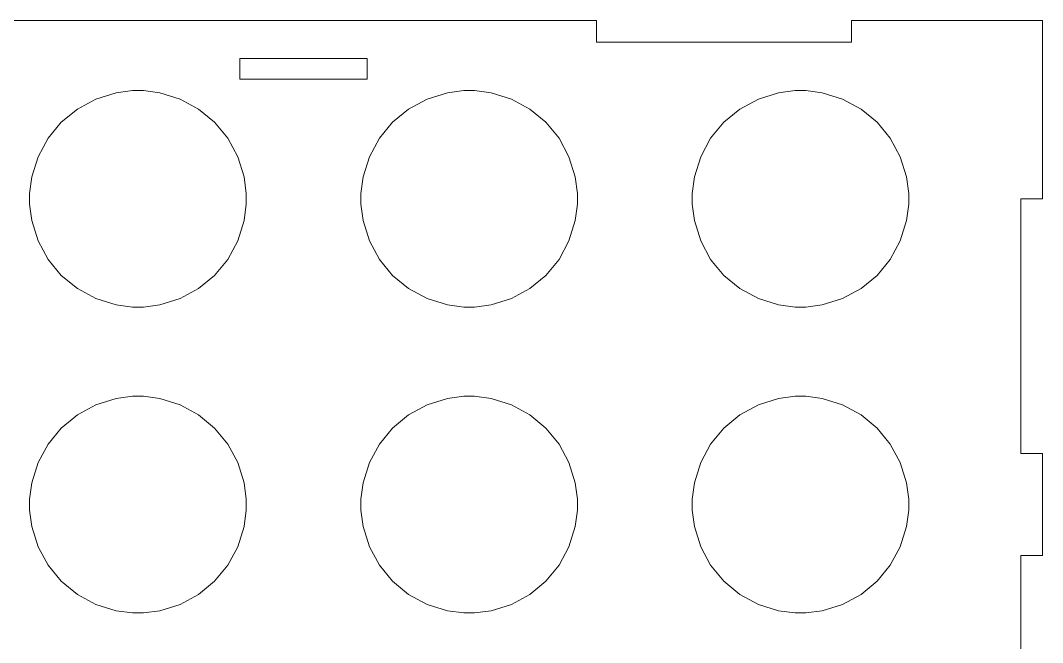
# Model space of a CAD drawing. Header units: millimetres. Extents: x -1378 to 3334, y -1176 to 661.
# Drawn here: x 496.7 to 797.5, y 165.8 to 348.9 of the extents above; entities that cross this region are included whole.
import ezdxf

# ---------------------------------------------------------------- set-up
doc = ezdxf.new("R2010")
doc.units = ezdxf.units.MM
doc.header["$MEASUREMENT"] = 0
doc.layers.add('Layer 1', color=7, linetype='Continuous')

msp = doc.modelspace()

# ---------------------------------------------------------------- linework, layer by layer
at = {"layer": 'Layer 1', "color": 153, "lineweight": 9}
for points in [[(493.7908, 348.8687), (493.7908, 348.8687), (666.3008, 348.8687), (666.3008, 348.8687)], [(493.7908, 348.8687), (493.7908, 348.8687), (666.3008, 348.8687), (666.3008, 348.8687)], [(666.3008, 348.8687), (666.3008, 348.8687), (666.3008, 342.4887), (666.3008, 342.4887)], [(666.3008, 348.8687), (666.3008, 348.8687), (666.3008, 342.4887), (666.3008, 342.4887)], [(741.2908, 342.4887), (741.2908, 342.4887), (741.2908, 348.8687), (741.2908, 348.8687)], [(741.2908, 348.8687), (741.2908, 348.8687), (797.5408, 348.8687), (797.5408, 348.8687)], [(741.2908, 342.4887), (741.2908, 342.4887), (741.2908, 348.8687), (741.2908, 348.8687)], [(741.2908, 348.8687), (741.2908, 348.8687), (797.5408, 348.8687), (797.5408, 348.8687)], [(797.5408, 348.8687), (797.5408, 348.8687), (797.5408, 296.3687), (797.5408, 296.3687)], [(797.5408, 348.8687), (797.5408, 348.8687), (797.5408, 296.3687), (797.5408, 296.3687)], [(666.3008, 342.4887), (666.3008, 342.4887), (741.2908, 342.4887), (741.2908, 342.4887)], [(666.3008, 342.4887), (666.3008, 342.4887), (741.2908, 342.4887), (741.2908, 342.4887)], [(561.2908, 337.6187), (561.2908, 337.6187), (598.8008, 337.6187), (598.8008, 337.6187)], [(561.2908, 331.6187), (561.2908, 331.6187), (561.2908, 337.6187), (561.2908, 337.6187)], [(561.2908, 337.6187), (561.2908, 337.6187), (598.8008, 337.6187), (598.8008, 337.6187)], [(561.2908, 331.6187), (561.2908, 331.6187), (561.2908, 337.6187), (561.2908, 337.6187)], [(598.8008, 337.6187), (598.8008, 337.6187), (598.8008, 331.6187), (598.8008, 331.6187)], [(598.8008, 337.6187), (598.8008, 337.6187), (598.8008, 331.6187), (598.8008, 331.6187)], [(598.8008, 331.6187), (598.8008, 331.6187), (561.2908, 331.6187), (561.2908, 331.6187)], [(598.8008, 331.6187), (598.8008, 331.6187), (561.2908, 331.6187), (561.2908, 331.6187)], [(524.8708, 327.5987), (524.8708, 327.5987), (529.6908, 328.2387), (529.6908, 328.2387)], [(524.8708, 327.5987), (524.8708, 327.5987), (529.6908, 328.2387), (529.6908, 328.2387)], [(529.6908, 328.2387), (529.6908, 328.2387), (531.2908, 328.2387), (531.2908, 328.2387)], [(529.6908, 328.2387), (529.6908, 328.2387), (531.2908, 328.2387), (531.2908, 328.2387)], [(531.2908, 328.2387), (531.2908, 328.2387), (532.9008, 328.2387), (532.9008, 328.2387)], [(531.2908, 328.2387), (531.2908, 328.2387), (532.9008, 328.2387), (532.9008, 328.2387)], [(532.9008, 328.2387), (532.9008, 328.2387), (537.7208, 327.5987), (537.7208, 327.5987)], [(532.9008, 328.2387), (532.9008, 328.2387), (537.7208, 327.5987), (537.7208, 327.5987)], [(622.3708, 327.5987), (622.3708, 327.5987), (627.1908, 328.2387), (627.1908, 328.2387)], [(622.3708, 327.5987), (622.3708, 327.5987), (627.1908, 328.2387), (627.1908, 328.2387)], [(627.1908, 328.2387), (627.1908, 328.2387), (628.7908, 328.2387), (628.7908, 328.2387)], [(627.1908, 328.2387), (627.1908, 328.2387), (628.7908, 328.2387), (628.7908, 328.2387)], [(628.7908, 328.2387), (628.7908, 328.2387), (630.4008, 328.2387), (630.4008, 328.2387)], [(628.7908, 328.2387), (628.7908, 328.2387), (630.4008, 328.2387), (630.4008, 328.2387)], [(630.4008, 328.2387), (630.4008, 328.2387), (635.2208, 327.5987), (635.2208, 327.5987)], [(630.4008, 328.2387), (630.4008, 328.2387), (635.2208, 327.5987), (635.2208, 327.5987)], [(719.8708, 327.5987), (719.8708, 327.5987), (724.6908, 328.2387), (724.6908, 328.2387)], [(719.8708, 327.5987), (719.8708, 327.5987), (724.6908, 328.2387), (724.6908, 328.2387)], [(724.6908, 328.2387), (724.6908, 328.2387), (726.2908, 328.2387), (726.2908, 328.2387)], [(724.6908, 328.2387), (724.6908, 328.2387), (726.2908, 328.2387), (726.2908, 328.2387)], [(726.2908, 328.2387), (726.2908, 328.2387), (727.9008, 328.2387), (727.9008, 328.2387)], [(726.2908, 328.2387), (726.2908, 328.2387), (727.9008, 328.2387), (727.9008, 328.2387)], [(727.9008, 328.2387), (727.9008, 328.2387), (732.7208, 327.5987), (732.7208, 327.5987)], [(727.9008, 328.2387), (727.9008, 328.2387), (732.7208, 327.5987), (732.7208, 327.5987)], [(513.4708, 322.7987), (513.4708, 322.7987), (518.8808, 325.7387), (518.8808, 325.7387)], [(513.4708, 322.7987), (513.4708, 322.7987), (518.8808, 325.7387), (518.8808, 325.7387)], [(518.8808, 325.7387), (518.8808, 325.7387), (524.8708, 327.5987), (524.8708, 327.5987)], [(518.8808, 325.7387), (518.8808, 325.7387), (524.8708, 327.5987), (524.8708, 327.5987)], [(537.7208, 327.5987), (537.7208, 327.5987), (543.7008, 325.7387), (543.7008, 325.7387)], [(537.7208, 327.5987), (537.7208, 327.5987), (543.7008, 325.7387), (543.7008, 325.7387)], [(543.7008, 325.7387), (543.7008, 325.7387), (549.1108, 322.7987), (549.1108, 322.7987)], [(543.7008, 325.7387), (543.7008, 325.7387), (549.1108, 322.7987), (549.1108, 322.7987)], [(610.9708, 322.7987), (610.9708, 322.7987), (616.3808, 325.7387), (616.3808, 325.7387)], [(610.9708, 322.7987), (610.9708, 322.7987), (616.3808, 325.7387), (616.3808, 325.7387)], [(616.3808, 325.7387), (616.3808, 325.7387), (622.3708, 327.5987), (622.3708, 327.5987)], [(616.3808, 325.7387), (616.3808, 325.7387), (622.3708, 327.5987), (622.3708, 327.5987)], [(635.2208, 327.5987), (635.2208, 327.5987), (641.2008, 325.7387), (641.2008, 325.7387)], [(635.2208, 327.5987), (635.2208, 327.5987), (641.2008, 325.7387), (641.2008, 325.7387)], [(641.2008, 325.7387), (641.2008, 325.7387), (646.6108, 322.7987), (646.6108, 322.7987)], [(641.2008, 325.7387), (641.2008, 325.7387), (646.6108, 322.7987), (646.6108, 322.7987)], [(708.4708, 322.7987), (708.4708, 322.7987), (713.8908, 325.7387), (713.8908, 325.7387)], [(708.4708, 322.7987), (708.4708, 322.7987), (713.8908, 325.7387), (713.8908, 325.7387)], [(713.8908, 325.7387), (713.8908, 325.7387), (719.8708, 327.5987), (719.8708, 327.5987)], [(713.8908, 325.7387), (713.8908, 325.7387), (719.8708, 327.5987), (719.8708, 327.5987)], [(732.7208, 327.5987), (732.7208, 327.5987), (738.7008, 325.7387), (738.7008, 325.7387)], [(732.7208, 327.5987), (732.7208, 327.5987), (738.7008, 325.7387), (738.7008, 325.7387)], [(738.7008, 325.7387), (738.7008, 325.7387), (744.1208, 322.7987), (744.1208, 322.7987)], [(738.7008, 325.7387), (738.7008, 325.7387), (744.1208, 322.7987), (744.1208, 322.7987)], [(508.7508, 318.9087), (508.7508, 318.9087), (513.4708, 322.7987), (513.4708, 322.7987)], [(508.7508, 318.9087), (508.7508, 318.9087), (513.4708, 322.7987), (513.4708, 322.7987)], [(549.1108, 322.7987), (549.1108, 322.7987), (553.8308, 318.9087), (553.8308, 318.9087)], [(549.1108, 322.7987), (549.1108, 322.7987), (553.8308, 318.9087), (553.8308, 318.9087)], [(606.2508, 318.9087), (606.2508, 318.9087), (610.9708, 322.7987), (610.9708, 322.7987)], [(606.2508, 318.9087), (606.2508, 318.9087), (610.9708, 322.7987), (610.9708, 322.7987)], [(646.6108, 322.7987), (646.6108, 322.7987), (651.3308, 318.9087), (651.3308, 318.9087)], [(646.6108, 322.7987), (646.6108, 322.7987), (651.3308, 318.9087), (651.3308, 318.9087)], [(703.7508, 318.9087), (703.7508, 318.9087), (708.4708, 322.7987), (708.4708, 322.7987)], [(703.7508, 318.9087), (703.7508, 318.9087), (708.4708, 322.7987), (708.4708, 322.7987)], [(744.1208, 322.7987), (744.1208, 322.7987), (748.8308, 318.9087), (748.8308, 318.9087)], [(744.1208, 322.7987), (744.1208, 322.7987), (748.8308, 318.9087), (748.8308, 318.9087)], [(504.8608, 314.1887), (504.8608, 314.1887), (508.7508, 318.9087), (508.7508, 318.9087)], [(504.8608, 314.1887), (504.8608, 314.1887), (508.7508, 318.9087), (508.7508, 318.9087)], [(553.8308, 318.9087), (553.8308, 318.9087), (557.7208, 314.1887), (557.7208, 314.1887)], [(553.8308, 318.9087), (553.8308, 318.9087), (557.7208, 314.1887), (557.7208, 314.1887)], [(602.3608, 314.1887), (602.3608, 314.1887), (606.2508, 318.9087), (606.2508, 318.9087)], [(602.3608, 314.1887), (602.3608, 314.1887), (606.2508, 318.9087), (606.2508, 318.9087)], [(651.3308, 318.9087), (651.3308, 318.9087), (655.2308, 314.1887), (655.2308, 314.1887)], [(651.3308, 318.9087), (651.3308, 318.9087), (655.2308, 314.1887), (655.2308, 314.1887)], [(699.8608, 314.1887), (699.8608, 314.1887), (703.7508, 318.9087), (703.7508, 318.9087)], [(699.8608, 314.1887), (699.8608, 314.1887), (703.7508, 318.9087), (703.7508, 318.9087)], [(748.8308, 318.9087), (748.8308, 318.9087), (752.7308, 314.1887), (752.7308, 314.1887)], [(748.8308, 318.9087), (748.8308, 318.9087), (752.7308, 314.1887), (752.7308, 314.1887)], [(501.9208, 308.7687), (501.9208, 308.7687), (504.8608, 314.1887), (504.8608, 314.1887)], [(501.9208, 308.7687), (501.9208, 308.7687), (504.8608, 314.1887), (504.8608, 314.1887)], [(557.7208, 314.1887), (557.7208, 314.1887), (560.6608, 308.7687), (560.6608, 308.7687)], [(557.7208, 314.1887), (557.7208, 314.1887), (560.6608, 308.7687), (560.6608, 308.7687)], [(599.4208, 308.7687), (599.4208, 308.7687), (602.3608, 314.1887), (602.3608, 314.1887)], [(599.4208, 308.7687), (599.4208, 308.7687), (602.3608, 314.1887), (602.3608, 314.1887)], [(655.2308, 314.1887), (655.2308, 314.1887), (658.1608, 308.7687), (658.1608, 308.7687)], [(655.2308, 314.1887), (655.2308, 314.1887), (658.1608, 308.7687), (658.1608, 308.7687)], [(696.9208, 308.7687), (696.9208, 308.7687), (699.8608, 314.1887), (699.8608, 314.1887)], [(696.9208, 308.7687), (696.9208, 308.7687), (699.8608, 314.1887), (699.8608, 314.1887)], [(752.7308, 314.1887), (752.7308, 314.1887), (755.6708, 308.7687), (755.6708, 308.7687)], [(752.7308, 314.1887), (752.7308, 314.1887), (755.6708, 308.7687), (755.6708, 308.7687)], [(500.0708, 302.7887), (500.0708, 302.7887), (501.9208, 308.7687), (501.9208, 308.7687)], [(500.0708, 302.7887), (500.0708, 302.7887), (501.9208, 308.7687), (501.9208, 308.7687)], [(560.6608, 308.7687), (560.6608, 308.7687), (562.5208, 302.7887), (562.5208, 302.7887)], [(560.6608, 308.7687), (560.6608, 308.7687), (562.5208, 302.7887), (562.5208, 302.7887)], [(597.5608, 302.7887), (597.5608, 302.7887), (599.4208, 308.7687), (599.4208, 308.7687)], [(597.5608, 302.7887), (597.5608, 302.7887), (599.4208, 308.7687), (599.4208, 308.7687)], [(658.1608, 308.7687), (658.1608, 308.7687), (660.0208, 302.7887), (660.0208, 302.7887)], [(658.1608, 308.7687), (658.1608, 308.7687), (660.0208, 302.7887), (660.0208, 302.7887)], [(695.0608, 302.7887), (695.0608, 302.7887), (696.9208, 308.7687), (696.9208, 308.7687)], [(695.0608, 302.7887), (695.0608, 302.7887), (696.9208, 308.7687), (696.9208, 308.7687)], [(755.6708, 308.7687), (755.6708, 308.7687), (757.5208, 302.7887), (757.5208, 302.7887)], [(755.6708, 308.7687), (755.6708, 308.7687), (757.5208, 302.7887), (757.5208, 302.7887)], [(499.4208, 297.9687), (499.4208, 297.9687), (500.0708, 302.7887), (500.0708, 302.7887)], [(499.4208, 297.9687), (499.4208, 297.9687), (500.0708, 302.7887), (500.0708, 302.7887)], [(562.5208, 302.7887), (562.5208, 302.7887), (563.1708, 297.9687), (563.1708, 297.9687)], [(562.5208, 302.7887), (562.5208, 302.7887), (563.1708, 297.9687), (563.1708, 297.9687)], [(596.9208, 297.9687), (596.9208, 297.9687), (597.5608, 302.7887), (597.5608, 302.7887)], [(596.9208, 297.9687), (596.9208, 297.9687), (597.5608, 302.7887), (597.5608, 302.7887)], [(660.0208, 302.7887), (660.0208, 302.7887), (660.6708, 297.9687), (660.6708, 297.9687)], [(660.0208, 302.7887), (660.0208, 302.7887), (660.6708, 297.9687), (660.6708, 297.9687)], [(694.4208, 297.9687), (694.4208, 297.9687), (695.0608, 302.7887), (695.0608, 302.7887)], [(694.4208, 297.9687), (694.4208, 297.9687), (695.0608, 302.7887), (695.0608, 302.7887)], [(757.5208, 302.7887), (757.5208, 302.7887), (758.1708, 297.9687), (758.1708, 297.9687)], [(757.5208, 302.7887), (757.5208, 302.7887), (758.1708, 297.9687), (758.1708, 297.9687)], [(499.4208, 296.3687), (499.4208, 296.3687), (499.4208, 297.9687), (499.4208, 297.9687)], [(499.4208, 296.3687), (499.4208, 296.3687), (499.4208, 297.9687), (499.4208, 297.9687)], [(563.1708, 297.9687), (563.1708, 297.9687), (563.1708, 296.3687), (563.1708, 296.3687)], [(563.1708, 297.9687), (563.1708, 297.9687), (563.1708, 296.3687), (563.1708, 296.3687)], [(596.9208, 296.3687), (596.9208, 296.3687), (596.9208, 297.9687), (596.9208, 297.9687)], [(596.9208, 296.3687), (596.9208, 296.3687), (596.9208, 297.9687), (596.9208, 297.9687)], [(660.6708, 297.9687), (660.6708, 297.9687), (660.6708, 296.3687), (660.6708, 296.3687)], [(660.6708, 297.9687), (660.6708, 297.9687), (660.6708, 296.3687), (660.6708, 296.3687)], [(694.4208, 296.3687), (694.4208, 296.3687), (694.4208, 297.9687), (694.4208, 297.9687)], [(694.4208, 296.3687), (694.4208, 296.3687), (694.4208, 297.9687), (694.4208, 297.9687)], [(758.1708, 297.9687), (758.1708, 297.9687), (758.1708, 296.3687), (758.1708, 296.3687)], [(758.1708, 297.9687), (758.1708, 297.9687), (758.1708, 296.3687), (758.1708, 296.3687)], [(499.4208, 294.7587), (499.4208, 294.7587), (499.4208, 296.3687), (499.4208, 296.3687)], [(499.4208, 294.7587), (499.4208, 294.7587), (499.4208, 296.3687), (499.4208, 296.3687)], [(563.1708, 296.3687), (563.1708, 296.3687), (563.1708, 294.7587), (563.1708, 294.7587)], [(563.1708, 296.3687), (563.1708, 296.3687), (563.1708, 294.7587), (563.1708, 294.7587)], [(596.9208, 294.7587), (596.9208, 294.7587), (596.9208, 296.3687), (596.9208, 296.3687)], [(596.9208, 294.7587), (596.9208, 294.7587), (596.9208, 296.3687), (596.9208, 296.3687)], [(660.6708, 296.3687), (660.6708, 296.3687), (660.6708, 294.7587), (660.6708, 294.7587)], [(660.6708, 296.3687), (660.6708, 296.3687), (660.6708, 294.7587), (660.6708, 294.7587)], [(694.4208, 294.7587), (694.4208, 294.7587), (694.4208, 296.3687), (694.4208, 296.3687)], [(694.4208, 294.7587), (694.4208, 294.7587), (694.4208, 296.3687), (694.4208, 296.3687)], [(758.1708, 296.3687), (758.1708, 296.3687), (758.1708, 294.7587), (758.1708, 294.7587)], [(758.1708, 296.3687), (758.1708, 296.3687), (758.1708, 294.7587), (758.1708, 294.7587)], [(792.3608, 296.3687), (792.3608, 296.3687), (791.1708, 296.3687), (791.1708, 296.3687)], [(791.1708, 296.3687), (791.1708, 296.3687), (791.1708, 221.3657), (791.1708, 221.3657)], [(792.3608, 296.3687), (792.3608, 296.3687), (791.1708, 296.3687), (791.1708, 296.3687)], [(791.1708, 296.3687), (791.1708, 296.3687), (791.1708, 221.3657), (791.1708, 221.3657)], [(795.9508, 296.3687), (795.9508, 296.3687), (792.3608, 296.3687), (792.3608, 296.3687)], [(795.9508, 296.3687), (795.9508, 296.3687), (792.3608, 296.3687), (792.3608, 296.3687)], [(797.5408, 296.3687), (797.5408, 296.3687), (795.9508, 296.3687), (795.9508, 296.3687)], [(797.5408, 296.3687), (797.5408, 296.3687), (795.9508, 296.3687), (795.9508, 296.3687)], [(500.0708, 289.9387), (500.0708, 289.9387), (499.4208, 294.7587), (499.4208, 294.7587)], [(500.0708, 289.9387), (500.0708, 289.9387), (499.4208, 294.7587), (499.4208, 294.7587)], [(563.1708, 294.7587), (563.1708, 294.7587), (562.5208, 289.9387), (562.5208, 289.9387)], [(563.1708, 294.7587), (563.1708, 294.7587), (562.5208, 289.9387), (562.5208, 289.9387)], [(597.5608, 289.9387), (597.5608, 289.9387), (596.9208, 294.7587), (596.9208, 294.7587)], [(597.5608, 289.9387), (597.5608, 289.9387), (596.9208, 294.7587), (596.9208, 294.7587)], [(660.6708, 294.7587), (660.6708, 294.7587), (660.0208, 289.9387), (660.0208, 289.9387)], [(660.6708, 294.7587), (660.6708, 294.7587), (660.0208, 289.9387), (660.0208, 289.9387)], [(695.0608, 289.9387), (695.0608, 289.9387), (694.4208, 294.7587), (694.4208, 294.7587)], [(695.0608, 289.9387), (695.0608, 289.9387), (694.4208, 294.7587), (694.4208, 294.7587)], [(758.1708, 294.7587), (758.1708, 294.7587), (757.5208, 289.9387), (757.5208, 289.9387)], [(758.1708, 294.7587), (758.1708, 294.7587), (757.5208, 289.9387), (757.5208, 289.9387)], [(501.9208, 283.9587), (501.9208, 283.9587), (500.0708, 289.9387), (500.0708, 289.9387)], [(501.9208, 283.9587), (501.9208, 283.9587), (500.0708, 289.9387), (500.0708, 289.9387)], [(562.5208, 289.9387), (562.5208, 289.9387), (560.6608, 283.9587), (560.6608, 283.9587)], [(562.5208, 289.9387), (562.5208, 289.9387), (560.6608, 283.9587), (560.6608, 283.9587)], [(599.4208, 283.9587), (599.4208, 283.9587), (597.5608, 289.9387), (597.5608, 289.9387)], [(599.4208, 283.9587), (599.4208, 283.9587), (597.5608, 289.9387), (597.5608, 289.9387)], [(660.0208, 289.9387), (660.0208, 289.9387), (658.1608, 283.9587), (658.1608, 283.9587)], [(660.0208, 289.9387), (660.0208, 289.9387), (658.1608, 283.9587), (658.1608, 283.9587)], [(696.9208, 283.9587), (696.9208, 283.9587), (695.0608, 289.9387), (695.0608, 289.9387)], [(696.9208, 283.9587), (696.9208, 283.9587), (695.0608, 289.9387), (695.0608, 289.9387)], [(757.5208, 289.9387), (757.5208, 289.9387), (755.6708, 283.9587), (755.6708, 283.9587)], [(757.5208, 289.9387), (757.5208, 289.9387), (755.6708, 283.9587), (755.6708, 283.9587)], [(504.8608, 278.5387), (504.8608, 278.5387), (501.9208, 283.9587), (501.9208, 283.9587)], [(504.8608, 278.5387), (504.8608, 278.5387), (501.9208, 283.9587), (501.9208, 283.9587)], [(560.6608, 283.9587), (560.6608, 283.9587), (557.7208, 278.5387), (557.7208, 278.5387)], [(560.6608, 283.9587), (560.6608, 283.9587), (557.7208, 278.5387), (557.7208, 278.5387)], [(602.3608, 278.5387), (602.3608, 278.5387), (599.4208, 283.9587), (599.4208, 283.9587)], [(602.3608, 278.5387), (602.3608, 278.5387), (599.4208, 283.9587), (599.4208, 283.9587)], [(658.1608, 283.9587), (658.1608, 283.9587), (655.2308, 278.5387), (655.2308, 278.5387)], [(658.1608, 283.9587), (658.1608, 283.9587), (655.2308, 278.5387), (655.2308, 278.5387)], [(699.8608, 278.5387), (699.8608, 278.5387), (696.9208, 283.9587), (696.9208, 283.9587)], [(699.8608, 278.5387), (699.8608, 278.5387), (696.9208, 283.9587), (696.9208, 283.9587)], [(755.6708, 283.9587), (755.6708, 283.9587), (752.7308, 278.5387), (752.7308, 278.5387)], [(755.6708, 283.9587), (755.6708, 283.9587), (752.7308, 278.5387), (752.7308, 278.5387)], [(508.7508, 273.8287), (508.7508, 273.8287), (504.8608, 278.5387), (504.8608, 278.5387)], [(508.7508, 273.8287), (508.7508, 273.8287), (504.8608, 278.5387), (504.8608, 278.5387)], [(557.7208, 278.5387), (557.7208, 278.5387), (553.8308, 273.8287), (553.8308, 273.8287)], [(557.7208, 278.5387), (557.7208, 278.5387), (553.8308, 273.8287), (553.8308, 273.8287)], [(606.2508, 273.8287), (606.2508, 273.8287), (602.3608, 278.5387), (602.3608, 278.5387)], [(606.2508, 273.8287), (606.2508, 273.8287), (602.3608, 278.5387), (602.3608, 278.5387)], [(655.2308, 278.5387), (655.2308, 278.5387), (651.3308, 273.8287), (651.3308, 273.8287)], [(655.2308, 278.5387), (655.2308, 278.5387), (651.3308, 273.8287), (651.3308, 273.8287)], [(703.7508, 273.8287), (703.7508, 273.8287), (699.8608, 278.5387), (699.8608, 278.5387)], [(703.7508, 273.8287), (703.7508, 273.8287), (699.8608, 278.5387), (699.8608, 278.5387)], [(752.7308, 278.5387), (752.7308, 278.5387), (748.8308, 273.8287), (748.8308, 273.8287)], [(752.7308, 278.5387), (752.7308, 278.5387), (748.8308, 273.8287), (748.8308, 273.8287)], [(513.4708, 269.9387), (513.4708, 269.9387), (508.7508, 273.8287), (508.7508, 273.8287)], [(513.4708, 269.9387), (513.4708, 269.9387), (508.7508, 273.8287), (508.7508, 273.8287)], [(553.8308, 273.8287), (553.8308, 273.8287), (549.1108, 269.9387), (549.1108, 269.9387)], [(553.8308, 273.8287), (553.8308, 273.8287), (549.1108, 269.9387), (549.1108, 269.9387)], [(610.9708, 269.9387), (610.9708, 269.9387), (606.2508, 273.8287), (606.2508, 273.8287)], [(610.9708, 269.9387), (610.9708, 269.9387), (606.2508, 273.8287), (606.2508, 273.8287)], [(651.3308, 273.8287), (651.3308, 273.8287), (646.6108, 269.9387), (646.6108, 269.9387)], [(651.3308, 273.8287), (651.3308, 273.8287), (646.6108, 269.9387), (646.6108, 269.9387)], [(708.4708, 269.9387), (708.4708, 269.9387), (703.7508, 273.8287), (703.7508, 273.8287)], [(708.4708, 269.9387), (708.4708, 269.9387), (703.7508, 273.8287), (703.7508, 273.8287)], [(748.8308, 273.8287), (748.8308, 273.8287), (744.1208, 269.9387), (744.1208, 269.9387)], [(748.8308, 273.8287), (748.8308, 273.8287), (744.1208, 269.9387), (744.1208, 269.9387)], [(518.8808, 266.9987), (518.8808, 266.9987), (513.4708, 269.9387), (513.4708, 269.9387)], [(518.8808, 266.9987), (518.8808, 266.9987), (513.4708, 269.9387), (513.4708, 269.9387)], [(549.1108, 269.9387), (549.1108, 269.9387), (543.7008, 266.9987), (543.7008, 266.9987)], [(549.1108, 269.9387), (549.1108, 269.9387), (543.7008, 266.9987), (543.7008, 266.9987)], [(616.3808, 266.9987), (616.3808, 266.9987), (610.9708, 269.9387), (610.9708, 269.9387)], [(616.3808, 266.9987), (616.3808, 266.9987), (610.9708, 269.9387), (610.9708, 269.9387)], [(646.6108, 269.9387), (646.6108, 269.9387), (641.2008, 266.9987), (641.2008, 266.9987)], [(646.6108, 269.9387), (646.6108, 269.9387), (641.2008, 266.9987), (641.2008, 266.9987)], [(713.8908, 266.9987), (713.8908, 266.9987), (708.4708, 269.9387), (708.4708, 269.9387)], [(713.8908, 266.9987), (713.8908, 266.9987), (708.4708, 269.9387), (708.4708, 269.9387)], [(744.1208, 269.9387), (744.1208, 269.9387), (738.7008, 266.9987), (738.7008, 266.9987)], [(744.1208, 269.9387), (744.1208, 269.9387), (738.7008, 266.9987), (738.7008, 266.9987)], [(524.8708, 265.1387), (524.8708, 265.1387), (518.8808, 266.9987), (518.8808, 266.9987)], [(524.8708, 265.1387), (524.8708, 265.1387), (518.8808, 266.9987), (518.8808, 266.9987)], [(529.6908, 264.4887), (529.6908, 264.4887), (524.8708, 265.1387), (524.8708, 265.1387)], [(529.6908, 264.4887), (529.6908, 264.4887), (524.8708, 265.1387), (524.8708, 265.1387)], [(537.7208, 265.1387), (537.7208, 265.1387), (532.9008, 264.4887), (532.9008, 264.4887)], [(537.7208, 265.1387), (537.7208, 265.1387), (532.9008, 264.4887), (532.9008, 264.4887)], [(543.7008, 266.9987), (543.7008, 266.9987), (537.7208, 265.1387), (537.7208, 265.1387)], [(543.7008, 266.9987), (543.7008, 266.9987), (537.7208, 265.1387), (537.7208, 265.1387)], [(622.3708, 265.1387), (622.3708, 265.1387), (616.3808, 266.9987), (616.3808, 266.9987)], [(622.3708, 265.1387), (622.3708, 265.1387), (616.3808, 266.9987), (616.3808, 266.9987)], [(627.1908, 264.4887), (627.1908, 264.4887), (622.3708, 265.1387), (622.3708, 265.1387)], [(627.1908, 264.4887), (627.1908, 264.4887), (622.3708, 265.1387), (622.3708, 265.1387)], [(635.2208, 265.1387), (635.2208, 265.1387), (630.4008, 264.4887), (630.4008, 264.4887)], [(635.2208, 265.1387), (635.2208, 265.1387), (630.4008, 264.4887), (630.4008, 264.4887)], [(641.2008, 266.9987), (641.2008, 266.9987), (635.2208, 265.1387), (635.2208, 265.1387)], [(641.2008, 266.9987), (641.2008, 266.9987), (635.2208, 265.1387), (635.2208, 265.1387)], [(719.8708, 265.1387), (719.8708, 265.1387), (713.8908, 266.9987), (713.8908, 266.9987)], [(719.8708, 265.1387), (719.8708, 265.1387), (713.8908, 266.9987), (713.8908, 266.9987)], [(724.6908, 264.4887), (724.6908, 264.4887), (719.8708, 265.1387), (719.8708, 265.1387)], [(724.6908, 264.4887), (724.6908, 264.4887), (719.8708, 265.1387), (719.8708, 265.1387)], [(732.7208, 265.1387), (732.7208, 265.1387), (727.9008, 264.4887), (727.9008, 264.4887)], [(732.7208, 265.1387), (732.7208, 265.1387), (727.9008, 264.4887), (727.9008, 264.4887)], [(738.7008, 266.9987), (738.7008, 266.9987), (732.7208, 265.1387), (732.7208, 265.1387)], [(738.7008, 266.9987), (738.7008, 266.9987), (732.7208, 265.1387), (732.7208, 265.1387)], [(531.2908, 264.4887), (531.2908, 264.4887), (529.6908, 264.4887), (529.6908, 264.4887)], [(531.2908, 264.4887), (531.2908, 264.4887), (529.6908, 264.4887), (529.6908, 264.4887)], [(532.9008, 264.4887), (532.9008, 264.4887), (531.2908, 264.4887), (531.2908, 264.4887)], [(532.9008, 264.4887), (532.9008, 264.4887), (531.2908, 264.4887), (531.2908, 264.4887)], [(628.7908, 264.4887), (628.7908, 264.4887), (627.1908, 264.4887), (627.1908, 264.4887)], [(628.7908, 264.4887), (628.7908, 264.4887), (627.1908, 264.4887), (627.1908, 264.4887)], [(630.4008, 264.4887), (630.4008, 264.4887), (628.7908, 264.4887), (628.7908, 264.4887)], [(630.4008, 264.4887), (630.4008, 264.4887), (628.7908, 264.4887), (628.7908, 264.4887)], [(726.2908, 264.4887), (726.2908, 264.4887), (724.6908, 264.4887), (724.6908, 264.4887)], [(726.2908, 264.4887), (726.2908, 264.4887), (724.6908, 264.4887), (724.6908, 264.4887)], [(727.9008, 264.4887), (727.9008, 264.4887), (726.2908, 264.4887), (726.2908, 264.4887)], [(727.9008, 264.4887), (727.9008, 264.4887), (726.2908, 264.4887), (726.2908, 264.4887)], [(524.8708, 237.5887), (524.8708, 237.5887), (529.6908, 238.2387), (529.6908, 238.2387)], [(524.8708, 237.5887), (524.8708, 237.5887), (529.6908, 238.2387), (529.6908, 238.2387)], [(529.6908, 238.2387), (529.6908, 238.2387), (531.2908, 238.2387), (531.2908, 238.2387)], [(529.6908, 238.2387), (529.6908, 238.2387), (531.2908, 238.2387), (531.2908, 238.2387)], [(531.2908, 238.2387), (531.2908, 238.2387), (532.9008, 238.2387), (532.9008, 238.2387)], [(531.2908, 238.2387), (531.2908, 238.2387), (532.9008, 238.2387), (532.9008, 238.2387)], [(532.9008, 238.2387), (532.9008, 238.2387), (537.7208, 237.5887), (537.7208, 237.5887)], [(532.9008, 238.2387), (532.9008, 238.2387), (537.7208, 237.5887), (537.7208, 237.5887)], [(622.3708, 237.5887), (622.3708, 237.5887), (627.1908, 238.2387), (627.1908, 238.2387)], [(622.3708, 237.5887), (622.3708, 237.5887), (627.1908, 238.2387), (627.1908, 238.2387)], [(627.1908, 238.2387), (627.1908, 238.2387), (628.7908, 238.2387), (628.7908, 238.2387)], [(627.1908, 238.2387), (627.1908, 238.2387), (628.7908, 238.2387), (628.7908, 238.2387)], [(628.7908, 238.2387), (628.7908, 238.2387), (630.4008, 238.2387), (630.4008, 238.2387)], [(628.7908, 238.2387), (628.7908, 238.2387), (630.4008, 238.2387), (630.4008, 238.2387)], [(630.4008, 238.2387), (630.4008, 238.2387), (635.2208, 237.5887), (635.2208, 237.5887)], [(630.4008, 238.2387), (630.4008, 238.2387), (635.2208, 237.5887), (635.2208, 237.5887)], [(719.8708, 237.5887), (719.8708, 237.5887), (724.6908, 238.2387), (724.6908, 238.2387)], [(719.8708, 237.5887), (719.8708, 237.5887), (724.6908, 238.2387), (724.6908, 238.2387)], [(724.6908, 238.2387), (724.6908, 238.2387), (726.2908, 238.2387), (726.2908, 238.2387)], [(724.6908, 238.2387), (724.6908, 238.2387), (726.2908, 238.2387), (726.2908, 238.2387)], [(726.2908, 238.2387), (726.2908, 238.2387), (727.9008, 238.2387), (727.9008, 238.2387)], [(726.2908, 238.2387), (726.2908, 238.2387), (727.9008, 238.2387), (727.9008, 238.2387)], [(727.9008, 238.2387), (727.9008, 238.2387), (732.7208, 237.5887), (732.7208, 237.5887)], [(727.9008, 238.2387), (727.9008, 238.2387), (732.7208, 237.5887), (732.7208, 237.5887)], [(513.4708, 232.7987), (513.4708, 232.7987), (518.8808, 235.7387), (518.8808, 235.7387)], [(513.4708, 232.7987), (513.4708, 232.7987), (518.8808, 235.7387), (518.8808, 235.7387)], [(518.8808, 235.7387), (518.8808, 235.7387), (524.8708, 237.5887), (524.8708, 237.5887)], [(518.8808, 235.7387), (518.8808, 235.7387), (524.8708, 237.5887), (524.8708, 237.5887)], [(537.7208, 237.5887), (537.7208, 237.5887), (543.7008, 235.7387), (543.7008, 235.7387)], [(537.7208, 237.5887), (537.7208, 237.5887), (543.7008, 235.7387), (543.7008, 235.7387)], [(543.7008, 235.7387), (543.7008, 235.7387), (549.1108, 232.7987), (549.1108, 232.7987)], [(543.7008, 235.7387), (543.7008, 235.7387), (549.1108, 232.7987), (549.1108, 232.7987)], [(610.9708, 232.7987), (610.9708, 232.7987), (616.3808, 235.7387), (616.3808, 235.7387)], [(610.9708, 232.7987), (610.9708, 232.7987), (616.3808, 235.7387), (616.3808, 235.7387)], [(616.3808, 235.7387), (616.3808, 235.7387), (622.3708, 237.5887), (622.3708, 237.5887)], [(616.3808, 235.7387), (616.3808, 235.7387), (622.3708, 237.5887), (622.3708, 237.5887)], [(635.2208, 237.5887), (635.2208, 237.5887), (641.2008, 235.7387), (641.2008, 235.7387)], [(635.2208, 237.5887), (635.2208, 237.5887), (641.2008, 235.7387), (641.2008, 235.7387)], [(641.2008, 235.7387), (641.2008, 235.7387), (646.6108, 232.7987), (646.6108, 232.7987)], [(641.2008, 235.7387), (641.2008, 235.7387), (646.6108, 232.7987), (646.6108, 232.7987)], [(708.4708, 232.7987), (708.4708, 232.7987), (713.8908, 235.7387), (713.8908, 235.7387)], [(708.4708, 232.7987), (708.4708, 232.7987), (713.8908, 235.7387), (713.8908, 235.7387)], [(713.8908, 235.7387), (713.8908, 235.7387), (719.8708, 237.5887), (719.8708, 237.5887)], [(713.8908, 235.7387), (713.8908, 235.7387), (719.8708, 237.5887), (719.8708, 237.5887)], [(732.7208, 237.5887), (732.7208, 237.5887), (738.7008, 235.7387), (738.7008, 235.7387)], [(732.7208, 237.5887), (732.7208, 237.5887), (738.7008, 235.7387), (738.7008, 235.7387)], [(738.7008, 235.7387), (738.7008, 235.7387), (744.1208, 232.7987), (744.1208, 232.7987)], [(738.7008, 235.7387), (738.7008, 235.7387), (744.1208, 232.7987), (744.1208, 232.7987)], [(508.7508, 228.9047), (508.7508, 228.9047), (513.4708, 232.7987), (513.4708, 232.7987)], [(508.7508, 228.9047), (508.7508, 228.9047), (513.4708, 232.7987), (513.4708, 232.7987)], [(549.1108, 232.7987), (549.1108, 232.7987), (553.8308, 228.9047), (553.8308, 228.9047)], [(549.1108, 232.7987), (549.1108, 232.7987), (553.8308, 228.9047), (553.8308, 228.9047)], [(606.2508, 228.9047), (606.2508, 228.9047), (610.9708, 232.7987), (610.9708, 232.7987)], [(606.2508, 228.9047), (606.2508, 228.9047), (610.9708, 232.7987), (610.9708, 232.7987)], [(646.6108, 232.7987), (646.6108, 232.7987), (651.3308, 228.9047), (651.3308, 228.9047)], [(646.6108, 232.7987), (646.6108, 232.7987), (651.3308, 228.9047), (651.3308, 228.9047)], [(703.7508, 228.9047), (703.7508, 228.9047), (708.4708, 232.7987), (708.4708, 232.7987)], [(703.7508, 228.9047), (703.7508, 228.9047), (708.4708, 232.7987), (708.4708, 232.7987)], [(744.1208, 232.7987), (744.1208, 232.7987), (748.8308, 228.9047), (748.8308, 228.9047)], [(744.1208, 232.7987), (744.1208, 232.7987), (748.8308, 228.9047), (748.8308, 228.9047)], [(504.8608, 224.1877), (504.8608, 224.1877), (508.7508, 228.9047), (508.7508, 228.9047)], [(504.8608, 224.1877), (504.8608, 224.1877), (508.7508, 228.9047), (508.7508, 228.9047)], [(553.8308, 228.9047), (553.8308, 228.9047), (557.7208, 224.1877), (557.7208, 224.1877)], [(553.8308, 228.9047), (553.8308, 228.9047), (557.7208, 224.1877), (557.7208, 224.1877)], [(602.3608, 224.1877), (602.3608, 224.1877), (606.2508, 228.9047), (606.2508, 228.9047)], [(602.3608, 224.1877), (602.3608, 224.1877), (606.2508, 228.9047), (606.2508, 228.9047)], [(651.3308, 228.9047), (651.3308, 228.9047), (655.2308, 224.1877), (655.2308, 224.1877)], [(651.3308, 228.9047), (651.3308, 228.9047), (655.2308, 224.1877), (655.2308, 224.1877)], [(699.8608, 224.1877), (699.8608, 224.1877), (703.7508, 228.9047), (703.7508, 228.9047)], [(699.8608, 224.1877), (699.8608, 224.1877), (703.7508, 228.9047), (703.7508, 228.9047)], [(748.8308, 228.9047), (748.8308, 228.9047), (752.7308, 224.1877), (752.7308, 224.1877)], [(748.8308, 228.9047), (748.8308, 228.9047), (752.7308, 224.1877), (752.7308, 224.1877)], [(501.9208, 218.7727), (501.9208, 218.7727), (504.8608, 224.1877), (504.8608, 224.1877)], [(501.9208, 218.7727), (501.9208, 218.7727), (504.8608, 224.1877), (504.8608, 224.1877)], [(557.7208, 224.1877), (557.7208, 224.1877), (560.6608, 218.7727), (560.6608, 218.7727)], [(557.7208, 224.1877), (557.7208, 224.1877), (560.6608, 218.7727), (560.6608, 218.7727)], [(599.4208, 218.7727), (599.4208, 218.7727), (602.3608, 224.1877), (602.3608, 224.1877)], [(599.4208, 218.7727), (599.4208, 218.7727), (602.3608, 224.1877), (602.3608, 224.1877)], [(655.2308, 224.1877), (655.2308, 224.1877), (658.1608, 218.7727), (658.1608, 218.7727)], [(655.2308, 224.1877), (655.2308, 224.1877), (658.1608, 218.7727), (658.1608, 218.7727)], [(696.9208, 218.7727), (696.9208, 218.7727), (699.8608, 224.1877), (699.8608, 224.1877)], [(696.9208, 218.7727), (696.9208, 218.7727), (699.8608, 224.1877), (699.8608, 224.1877)], [(752.7308, 224.1877), (752.7308, 224.1877), (755.6708, 218.7727), (755.6708, 218.7727)], [(752.7308, 224.1877), (752.7308, 224.1877), (755.6708, 218.7727), (755.6708, 218.7727)], [(791.1708, 221.3657), (791.1708, 221.3657), (797.5408, 221.3657), (797.5408, 221.3657)], [(791.1708, 221.3657), (791.1708, 221.3657), (797.5408, 221.3657), (797.5408, 221.3657)], [(797.5408, 221.3657), (797.5408, 221.3657), (797.5408, 191.3647), (797.5408, 191.3647)], [(797.5408, 221.3657), (797.5408, 221.3657), (797.5408, 191.3647), (797.5408, 191.3647)], [(500.0708, 212.7897), (500.0708, 212.7897), (501.9208, 218.7727), (501.9208, 218.7727)], [(500.0708, 212.7897), (500.0708, 212.7897), (501.9208, 218.7727), (501.9208, 218.7727)], [(560.6608, 218.7727), (560.6608, 218.7727), (562.5208, 212.7897), (562.5208, 212.7897)], [(560.6608, 218.7727), (560.6608, 218.7727), (562.5208, 212.7897), (562.5208, 212.7897)], [(597.5608, 212.7897), (597.5608, 212.7897), (599.4208, 218.7727), (599.4208, 218.7727)], [(597.5608, 212.7897), (597.5608, 212.7897), (599.4208, 218.7727), (599.4208, 218.7727)], [(658.1608, 218.7727), (658.1608, 218.7727), (660.0208, 212.7897), (660.0208, 212.7897)], [(658.1608, 218.7727), (658.1608, 218.7727), (660.0208, 212.7897), (660.0208, 212.7897)], [(695.0608, 212.7897), (695.0608, 212.7897), (696.9208, 218.7727), (696.9208, 218.7727)], [(695.0608, 212.7897), (695.0608, 212.7897), (696.9208, 218.7727), (696.9208, 218.7727)], [(755.6708, 218.7727), (755.6708, 218.7727), (757.5208, 212.7897), (757.5208, 212.7897)], [(755.6708, 218.7727), (755.6708, 218.7727), (757.5208, 212.7897), (757.5208, 212.7897)], [(499.4208, 207.9737), (499.4208, 207.9737), (500.0708, 212.7897), (500.0708, 212.7897)], [(499.4208, 207.9737), (499.4208, 207.9737), (500.0708, 212.7897), (500.0708, 212.7897)], [(562.5208, 212.7897), (562.5208, 212.7897), (563.1708, 207.9737), (563.1708, 207.9737)], [(562.5208, 212.7897), (562.5208, 212.7897), (563.1708, 207.9737), (563.1708, 207.9737)], [(596.9208, 207.9737), (596.9208, 207.9737), (597.5608, 212.7897), (597.5608, 212.7897)], [(596.9208, 207.9737), (596.9208, 207.9737), (597.5608, 212.7897), (597.5608, 212.7897)], [(660.0208, 212.7897), (660.0208, 212.7897), (660.6708, 207.9737), (660.6708, 207.9737)], [(660.0208, 212.7897), (660.0208, 212.7897), (660.6708, 207.9737), (660.6708, 207.9737)], [(694.4208, 207.9737), (694.4208, 207.9737), (695.0608, 212.7897), (695.0608, 212.7897)], [(694.4208, 207.9737), (694.4208, 207.9737), (695.0608, 212.7897), (695.0608, 212.7897)], [(757.5208, 212.7897), (757.5208, 212.7897), (758.1708, 207.9737), (758.1708, 207.9737)], [(757.5208, 212.7897), (757.5208, 212.7897), (758.1708, 207.9737), (758.1708, 207.9737)], [(499.4208, 206.3657), (499.4208, 206.3657), (499.4208, 207.9737), (499.4208, 207.9737)], [(499.4208, 206.3657), (499.4208, 206.3657), (499.4208, 207.9737), (499.4208, 207.9737)], [(563.1708, 207.9737), (563.1708, 207.9737), (563.1708, 206.3657), (563.1708, 206.3657)], [(563.1708, 207.9737), (563.1708, 207.9737), (563.1708, 206.3657), (563.1708, 206.3657)], [(596.9208, 206.3657), (596.9208, 206.3657), (596.9208, 207.9737), (596.9208, 207.9737)], [(596.9208, 206.3657), (596.9208, 206.3657), (596.9208, 207.9737), (596.9208, 207.9737)], [(660.6708, 207.9737), (660.6708, 207.9737), (660.6708, 206.3657), (660.6708, 206.3657)], [(660.6708, 207.9737), (660.6708, 207.9737), (660.6708, 206.3657), (660.6708, 206.3657)], [(694.4208, 206.3657), (694.4208, 206.3657), (694.4208, 207.9737), (694.4208, 207.9737)], [(694.4208, 206.3657), (694.4208, 206.3657), (694.4208, 207.9737), (694.4208, 207.9737)], [(758.1708, 207.9737), (758.1708, 207.9737), (758.1708, 206.3657), (758.1708, 206.3657)], [(758.1708, 207.9737), (758.1708, 207.9737), (758.1708, 206.3657), (758.1708, 206.3657)], [(499.4208, 204.7597), (499.4208, 204.7597), (499.4208, 206.3657), (499.4208, 206.3657)], [(499.4208, 204.7597), (499.4208, 204.7597), (499.4208, 206.3657), (499.4208, 206.3657)], [(500.0708, 199.9447), (500.0708, 199.9447), (499.4208, 204.7597), (499.4208, 204.7597)], [(500.0708, 199.9447), (500.0708, 199.9447), (499.4208, 204.7597), (499.4208, 204.7597)], [(563.1708, 204.7597), (563.1708, 204.7597), (562.5208, 199.9447), (562.5208, 199.9447)], [(563.1708, 204.7597), (563.1708, 204.7597), (562.5208, 199.9447), (562.5208, 199.9447)], [(563.1708, 206.3657), (563.1708, 206.3657), (563.1708, 204.7597), (563.1708, 204.7597)], [(563.1708, 206.3657), (563.1708, 206.3657), (563.1708, 204.7597), (563.1708, 204.7597)], [(596.9208, 204.7597), (596.9208, 204.7597), (596.9208, 206.3657), (596.9208, 206.3657)], [(596.9208, 204.7597), (596.9208, 204.7597), (596.9208, 206.3657), (596.9208, 206.3657)], [(597.5608, 199.9447), (597.5608, 199.9447), (596.9208, 204.7597), (596.9208, 204.7597)], [(597.5608, 199.9447), (597.5608, 199.9447), (596.9208, 204.7597), (596.9208, 204.7597)], [(660.6708, 204.7597), (660.6708, 204.7597), (660.0208, 199.9447), (660.0208, 199.9447)], [(660.6708, 204.7597), (660.6708, 204.7597), (660.0208, 199.9447), (660.0208, 199.9447)], [(660.6708, 206.3657), (660.6708, 206.3657), (660.6708, 204.7597), (660.6708, 204.7597)], [(660.6708, 206.3657), (660.6708, 206.3657), (660.6708, 204.7597), (660.6708, 204.7597)], [(694.4208, 204.7597), (694.4208, 204.7597), (694.4208, 206.3657), (694.4208, 206.3657)], [(694.4208, 204.7597), (694.4208, 204.7597), (694.4208, 206.3657), (694.4208, 206.3657)], [(695.0608, 199.9447), (695.0608, 199.9447), (694.4208, 204.7597), (694.4208, 204.7597)], [(695.0608, 199.9447), (695.0608, 199.9447), (694.4208, 204.7597), (694.4208, 204.7597)], [(758.1708, 204.7597), (758.1708, 204.7597), (757.5208, 199.9447), (757.5208, 199.9447)], [(758.1708, 204.7597), (758.1708, 204.7597), (757.5208, 199.9447), (757.5208, 199.9447)], [(758.1708, 206.3657), (758.1708, 206.3657), (758.1708, 204.7597), (758.1708, 204.7597)], [(758.1708, 206.3657), (758.1708, 206.3657), (758.1708, 204.7597), (758.1708, 204.7597)], [(501.9208, 193.9577), (501.9208, 193.9577), (500.0708, 199.9447), (500.0708, 199.9447)], [(501.9208, 193.9577), (501.9208, 193.9577), (500.0708, 199.9447), (500.0708, 199.9447)], [(562.5208, 199.9447), (562.5208, 199.9447), (560.6608, 193.9577), (560.6608, 193.9577)], [(562.5208, 199.9447), (562.5208, 199.9447), (560.6608, 193.9577), (560.6608, 193.9577)], [(599.4208, 193.9577), (599.4208, 193.9577), (597.5608, 199.9447), (597.5608, 199.9447)], [(599.4208, 193.9577), (599.4208, 193.9577), (597.5608, 199.9447), (597.5608, 199.9447)], [(660.0208, 199.9447), (660.0208, 199.9447), (658.1608, 193.9577), (658.1608, 193.9577)], [(660.0208, 199.9447), (660.0208, 199.9447), (658.1608, 193.9577), (658.1608, 193.9577)], [(696.9208, 193.9577), (696.9208, 193.9577), (695.0608, 199.9447), (695.0608, 199.9447)], [(696.9208, 193.9577), (696.9208, 193.9577), (695.0608, 199.9447), (695.0608, 199.9447)], [(757.5208, 199.9447), (757.5208, 199.9447), (755.6708, 193.9577), (755.6708, 193.9577)], [(757.5208, 199.9447), (757.5208, 199.9447), (755.6708, 193.9577), (755.6708, 193.9577)], [(504.8608, 188.5467), (504.8608, 188.5467), (501.9208, 193.9577), (501.9208, 193.9577)], [(504.8608, 188.5467), (504.8608, 188.5467), (501.9208, 193.9577), (501.9208, 193.9577)], [(560.6608, 193.9577), (560.6608, 193.9577), (557.7208, 188.5467), (557.7208, 188.5467)], [(560.6608, 193.9577), (560.6608, 193.9577), (557.7208, 188.5467), (557.7208, 188.5467)], [(602.3608, 188.5467), (602.3608, 188.5467), (599.4208, 193.9577), (599.4208, 193.9577)], [(602.3608, 188.5467), (602.3608, 188.5467), (599.4208, 193.9577), (599.4208, 193.9577)], [(658.1608, 193.9577), (658.1608, 193.9577), (655.2308, 188.5467), (655.2308, 188.5467)], [(658.1608, 193.9577), (658.1608, 193.9577), (655.2308, 188.5467), (655.2308, 188.5467)], [(699.8608, 188.5467), (699.8608, 188.5467), (696.9208, 193.9577), (696.9208, 193.9577)], [(699.8608, 188.5467), (699.8608, 188.5467), (696.9208, 193.9577), (696.9208, 193.9577)], [(755.6708, 193.9577), (755.6708, 193.9577), (752.7308, 188.5467), (752.7308, 188.5467)], [(755.6708, 193.9577), (755.6708, 193.9577), (752.7308, 188.5467), (752.7308, 188.5467)], [(797.5408, 191.3647), (797.5408, 191.3647), (791.1708, 191.3647), (791.1708, 191.3647)], [(791.1708, 191.3647), (791.1708, 191.3647), (791.1708, 116.3647), (791.1708, 116.3647)], [(797.5408, 191.3647), (797.5408, 191.3647), (791.1708, 191.3647), (791.1708, 191.3647)], [(791.1708, 191.3647), (791.1708, 191.3647), (791.1708, 116.3647), (791.1708, 116.3647)], [(508.7508, 183.8267), (508.7508, 183.8267), (504.8608, 188.5467), (504.8608, 188.5467)], [(508.7508, 183.8267), (508.7508, 183.8267), (504.8608, 188.5467), (504.8608, 188.5467)], [(557.7208, 188.5467), (557.7208, 188.5467), (553.8308, 183.8267), (553.8308, 183.8267)], [(557.7208, 188.5467), (557.7208, 188.5467), (553.8308, 183.8267), (553.8308, 183.8267)], [(606.2508, 183.8267), (606.2508, 183.8267), (602.3608, 188.5467), (602.3608, 188.5467)], [(606.2508, 183.8267), (606.2508, 183.8267), (602.3608, 188.5467), (602.3608, 188.5467)], [(655.2308, 188.5467), (655.2308, 188.5467), (651.3308, 183.8267), (651.3308, 183.8267)], [(655.2308, 188.5467), (655.2308, 188.5467), (651.3308, 183.8267), (651.3308, 183.8267)], [(703.7508, 183.8267), (703.7508, 183.8267), (699.8608, 188.5467), (699.8608, 188.5467)], [(703.7508, 183.8267), (703.7508, 183.8267), (699.8608, 188.5467), (699.8608, 188.5467)], [(752.7308, 188.5467), (752.7308, 188.5467), (748.8308, 183.8267), (748.8308, 183.8267)], [(752.7308, 188.5467), (752.7308, 188.5467), (748.8308, 183.8267), (748.8308, 183.8267)], [(513.4708, 179.9347), (513.4708, 179.9347), (508.7508, 183.8267), (508.7508, 183.8267)], [(513.4708, 179.9347), (513.4708, 179.9347), (508.7508, 183.8267), (508.7508, 183.8267)], [(553.8308, 183.8267), (553.8308, 183.8267), (549.1108, 179.9347), (549.1108, 179.9347)], [(553.8308, 183.8267), (553.8308, 183.8267), (549.1108, 179.9347), (549.1108, 179.9347)], [(610.9708, 179.9347), (610.9708, 179.9347), (606.2508, 183.8267), (606.2508, 183.8267)], [(610.9708, 179.9347), (610.9708, 179.9347), (606.2508, 183.8267), (606.2508, 183.8267)], [(651.3308, 183.8267), (651.3308, 183.8267), (646.6108, 179.9347), (646.6108, 179.9347)], [(651.3308, 183.8267), (651.3308, 183.8267), (646.6108, 179.9347), (646.6108, 179.9347)], [(708.4708, 179.9347), (708.4708, 179.9347), (703.7508, 183.8267), (703.7508, 183.8267)], [(708.4708, 179.9347), (708.4708, 179.9347), (703.7508, 183.8267), (703.7508, 183.8267)], [(748.8308, 183.8267), (748.8308, 183.8267), (744.1208, 179.9347), (744.1208, 179.9347)], [(748.8308, 183.8267), (748.8308, 183.8267), (744.1208, 179.9347), (744.1208, 179.9347)], [(518.8808, 176.9967), (518.8808, 176.9967), (513.4708, 179.9347), (513.4708, 179.9347)], [(518.8808, 176.9967), (518.8808, 176.9967), (513.4708, 179.9347), (513.4708, 179.9347)], [(549.1108, 179.9347), (549.1108, 179.9347), (543.7008, 176.9967), (543.7008, 176.9967)], [(549.1108, 179.9347), (549.1108, 179.9347), (543.7008, 176.9967), (543.7008, 176.9967)], [(616.3808, 176.9967), (616.3808, 176.9967), (610.9708, 179.9347), (610.9708, 179.9347)], [(616.3808, 176.9967), (616.3808, 176.9967), (610.9708, 179.9347), (610.9708, 179.9347)], [(646.6108, 179.9347), (646.6108, 179.9347), (641.2008, 176.9967), (641.2008, 176.9967)], [(646.6108, 179.9347), (646.6108, 179.9347), (641.2008, 176.9967), (641.2008, 176.9967)], [(713.8908, 176.9967), (713.8908, 176.9967), (708.4708, 179.9347), (708.4708, 179.9347)], [(713.8908, 176.9967), (713.8908, 176.9967), (708.4708, 179.9347), (708.4708, 179.9347)], [(744.1208, 179.9347), (744.1208, 179.9347), (738.7008, 176.9967), (738.7008, 176.9967)], [(744.1208, 179.9347), (744.1208, 179.9347), (738.7008, 176.9967), (738.7008, 176.9967)], [(524.8708, 175.1377), (524.8708, 175.1377), (518.8808, 176.9967), (518.8808, 176.9967)], [(524.8708, 175.1377), (524.8708, 175.1377), (518.8808, 176.9967), (518.8808, 176.9967)], [(529.6908, 174.4917), (529.6908, 174.4917), (524.8708, 175.1377), (524.8708, 175.1377)], [(529.6908, 174.4917), (529.6908, 174.4917), (524.8708, 175.1377), (524.8708, 175.1377)], [(531.2908, 174.4917), (531.2908, 174.4917), (529.6908, 174.4917), (529.6908, 174.4917)], [(531.2908, 174.4917), (531.2908, 174.4917), (529.6908, 174.4917), (529.6908, 174.4917)], [(532.9008, 174.4917), (532.9008, 174.4917), (531.2908, 174.4917), (531.2908, 174.4917)], [(532.9008, 174.4917), (532.9008, 174.4917), (531.2908, 174.4917), (531.2908, 174.4917)], [(537.7208, 175.1377), (537.7208, 175.1377), (532.9008, 174.4917), (532.9008, 174.4917)], [(537.7208, 175.1377), (537.7208, 175.1377), (532.9008, 174.4917), (532.9008, 174.4917)], [(543.7008, 176.9967), (543.7008, 176.9967), (537.7208, 175.1377), (537.7208, 175.1377)], [(543.7008, 176.9967), (543.7008, 176.9967), (537.7208, 175.1377), (537.7208, 175.1377)], [(622.3708, 175.1377), (622.3708, 175.1377), (616.3808, 176.9967), (616.3808, 176.9967)], [(622.3708, 175.1377), (622.3708, 175.1377), (616.3808, 176.9967), (616.3808, 176.9967)], [(627.1908, 174.4917), (627.1908, 174.4917), (622.3708, 175.1377), (622.3708, 175.1377)], [(627.1908, 174.4917), (627.1908, 174.4917), (622.3708, 175.1377), (622.3708, 175.1377)], [(628.7908, 174.4917), (628.7908, 174.4917), (627.1908, 174.4917), (627.1908, 174.4917)], [(628.7908, 174.4917), (628.7908, 174.4917), (627.1908, 174.4917), (627.1908, 174.4917)], [(630.4008, 174.4917), (630.4008, 174.4917), (628.7908, 174.4917), (628.7908, 174.4917)], [(630.4008, 174.4917), (630.4008, 174.4917), (628.7908, 174.4917), (628.7908, 174.4917)], [(635.2208, 175.1377), (635.2208, 175.1377), (630.4008, 174.4917), (630.4008, 174.4917)], [(635.2208, 175.1377), (635.2208, 175.1377), (630.4008, 174.4917), (630.4008, 174.4917)], [(641.2008, 176.9967), (641.2008, 176.9967), (635.2208, 175.1377), (635.2208, 175.1377)], [(641.2008, 176.9967), (641.2008, 176.9967), (635.2208, 175.1377), (635.2208, 175.1377)], [(719.8708, 175.1377), (719.8708, 175.1377), (713.8908, 176.9967), (713.8908, 176.9967)], [(719.8708, 175.1377), (719.8708, 175.1377), (713.8908, 176.9967), (713.8908, 176.9967)], [(724.6908, 174.4917), (724.6908, 174.4917), (719.8708, 175.1377), (719.8708, 175.1377)], [(724.6908, 174.4917), (724.6908, 174.4917), (719.8708, 175.1377), (719.8708, 175.1377)], [(726.2908, 174.4917), (726.2908, 174.4917), (724.6908, 174.4917), (724.6908, 174.4917)], [(726.2908, 174.4917), (726.2908, 174.4917), (724.6908, 174.4917), (724.6908, 174.4917)], [(727.9008, 174.4917), (727.9008, 174.4917), (726.2908, 174.4917), (726.2908, 174.4917)], [(727.9008, 174.4917), (727.9008, 174.4917), (726.2908, 174.4917), (726.2908, 174.4917)], [(732.7208, 175.1377), (732.7208, 175.1377), (727.9008, 174.4917), (727.9008, 174.4917)], [(732.7208, 175.1377), (732.7208, 175.1377), (727.9008, 174.4917), (727.9008, 174.4917)], [(738.7008, 176.9967), (738.7008, 176.9967), (732.7208, 175.1377), (732.7208, 175.1377)], [(738.7008, 176.9967), (738.7008, 176.9967), (732.7208, 175.1377), (732.7208, 175.1377)]]:
    msp.add_open_spline(points, degree=3, dxfattribs=at)

doc.saveas('drawing.dxf')
